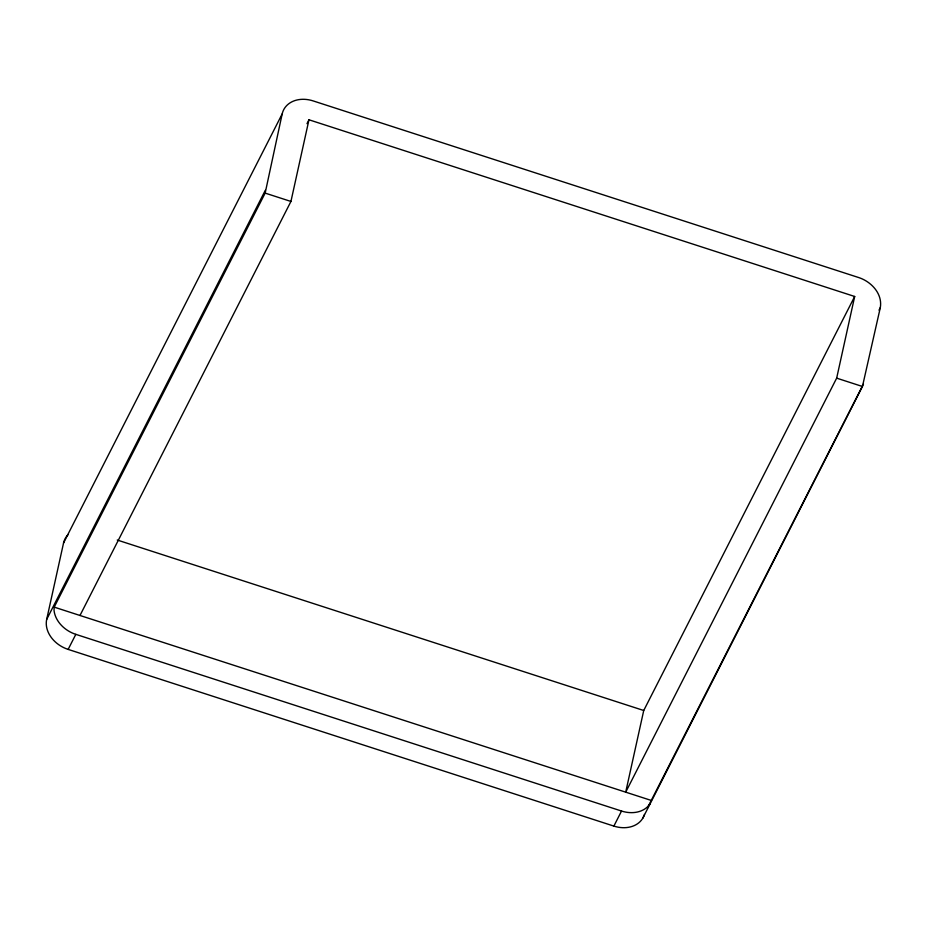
<?xml version="1.0" encoding="UTF-8"?>
<svg xmlns="http://www.w3.org/2000/svg" width="927" height="927" viewBox="0 0 927 927"><rect width="100%" height="100%" fill="white"/><g stroke="black" fill="none" stroke-linecap="round" stroke-linejoin="round"><path stroke-width="1.39" d="M282.179 113.928L265.157 193.106L54.195 607.127L54.021 610.209A27.764 21.761 27 0 0 75.817 634.346L621.542 811.044A27.764 21.761 27 0 0 650.372 803.292L862.446 386.489L880.314 307.59C882.701 293.778 871.253 281.657 858.854 277.602L313.129 100.904A27.764 21.761 27 0 0 282.179 113.928L63.546 543.002L46.686 619.41A27.764 21.761 27 0 0 68.146 649.398L613.871 826.096A27.764 21.761 27 0 0 644.462 814.451M79.989 615.47L290.939 201.449L308.969 119.78L854.682 296.478L836.664 378.146L625.702 792.168L643.732 710.499L854.682 296.478M46.686 619.41L265.307 190.325M306.999 123.65L308.969 119.78M68.146 649.398L75.817 634.346M613.871 826.096L621.542 811.044M879.005 310.174L880.314 307.59M647.452 807.915L863.454 383.998M642.701 818.344L650.372 803.292M265.157 193.106L290.939 201.449M836.664 378.146L862.446 386.489M117.254 540.035L643.732 710.499M54.195 607.127L651.496 800.511M63.546 543.002A27.764 21.761 27 0 1 68.355 534.358"/></g></svg>
